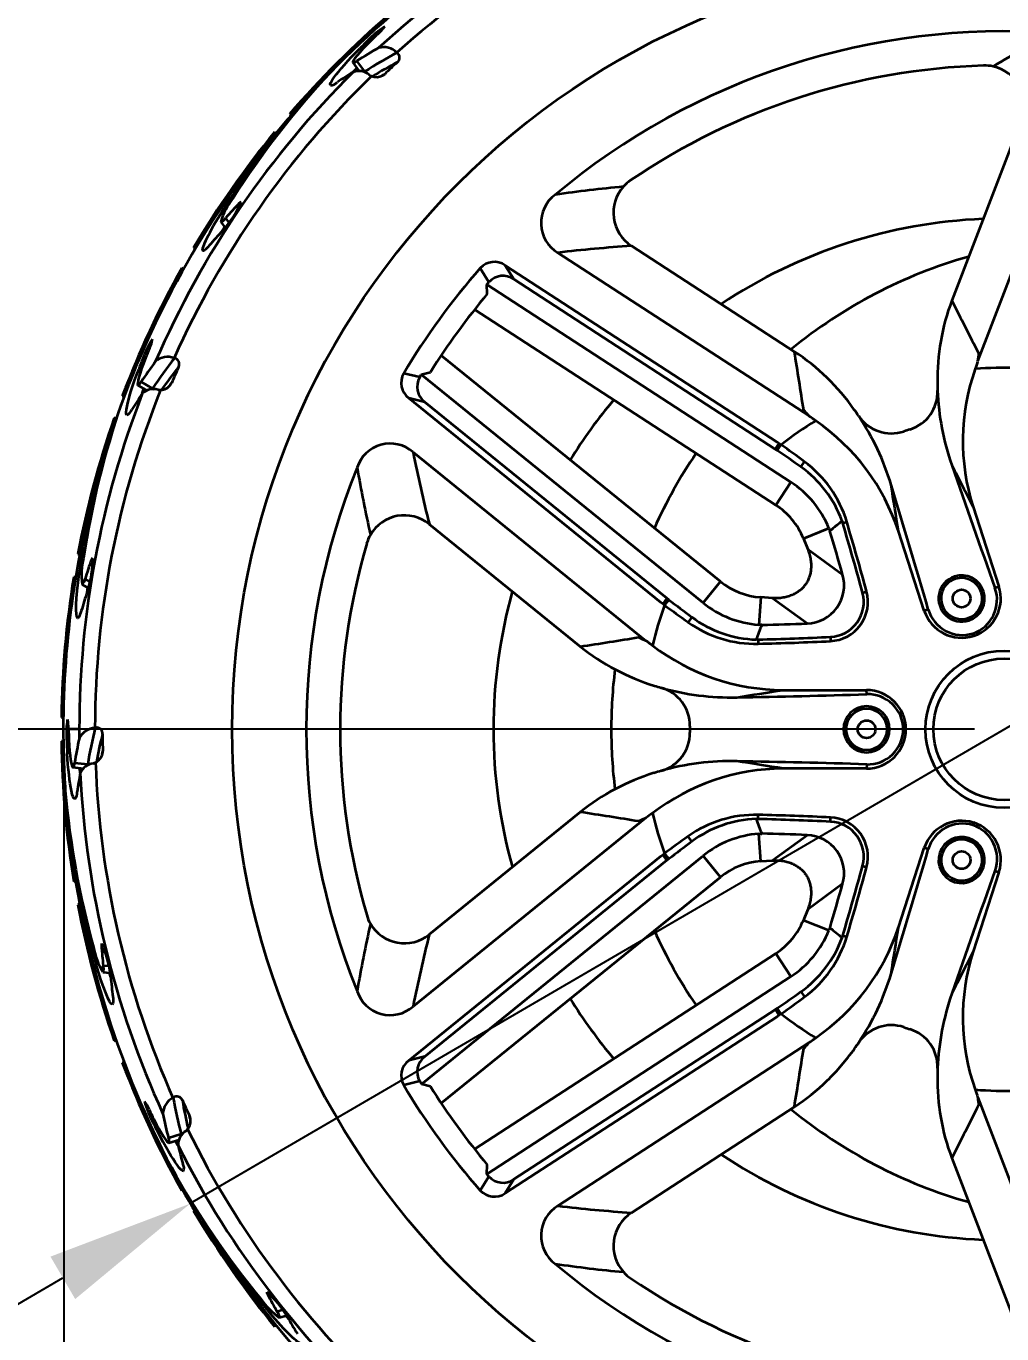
# Model space of a CAD drawing. Header units: millimetres. Extents: x 3171 to 3496, y 686 to 979.
# Drawn here: x 3395.17 to 3420.01, y 778.67 to 811.95 of the extents above; entities that cross this region are included whole.
import ezdxf

# ---------------------------------------------------------------- set-up
doc = ezdxf.new("R2010")
doc.units = ezdxf.units.MM
doc.header["$LTSCALE"] = 0.5
doc.layers.add('尺寸线', color=3, linetype='Continuous', lineweight=13)
doc.layers.add('粗实线', color=7, linetype='Continuous', lineweight=35)
doc.styles.add('数字和字母', font='romans.shx')
doc.dimstyles.new('轮趣标注1比1', dxfattribs={"dimscale": 1.5, "dimtxt": 2.5, "dimasz": 2.5, "dimexe": 1.25, "dimexo": 0.5, "dimtad": 1, "dimdec": 1, "dimdsep": 46, "dimtxsty": '数字和字母', "dimcen": 2.5, "dimadec": 0, "dimazin": 2, "dimtfac": 1, "dimtmove": 0, "dimatfit": 3, "dimfxl": 1, "dimtolj": 1, "dimarcsym": 0})

# ---------------------------------------------------------------- blocks, each defined once
blk = doc.blocks.new('*D67')
at = {"layer": 'Defpoints', "color": 0}
for p in [(3396.126, 793.274), (3443.062, 770.557), (3396.126, 751.392)]:
    blk.add_point(p, dxfattribs=at)
at = {"layer": '尺寸线', "color": 0, "lineweight": -2}
for p, q in [((3396.126, 792.524), (3396.126, 749.517)), ((3443.062, 769.807), (3443.062, 749.517)), ((3439.312, 751.392), (3399.876, 751.392))]:
    blk.add_line(p, q, dxfattribs=at)
at = {"layer": '尺寸线', "color": 0}
for points in [[(3399.876, 752.017), (3399.876, 750.767), (3396.126, 751.392)], [(3439.312, 750.767), (3439.312, 752.017), (3443.062, 751.392)]]:
    blk.add_solid(points, dxfattribs=at)
at = {"layer": '尺寸线', "color": 0, "insert": (3419.594, 754.205), "char_height": 3.75, "attachment_point": 5, "style": '数字和字母'}
blk.add_mtext('\\A1;46.9', dxfattribs=at)
blk = doc.blocks.new('*D68')
at = {"layer": 'Defpoints', "color": 0}
for p in [(3440.783, 806.128), (3399.342, 781.983)]:
    blk.add_point(p, dxfattribs=at)
at = {"layer": '尺寸线', "color": 0, "lineweight": -2}
for p, q in [((3444.023, 808.016), (3447.263, 809.904)), ((3440.783, 806.128), (3399.342, 781.983)), ((3380.823, 771.193), (3396.101, 780.095))]:
    blk.add_line(p, q, dxfattribs=at)
blk.add_arc((3420.062, 794.055), 23.981, 201.0767, 214.7077, dxfattribs=at)
at = {"layer": '尺寸线', "color": 0}
for points in [[(3443.708, 808.556), (3444.338, 807.476), (3440.783, 806.128)], [(3396.416, 779.555), (3395.787, 780.635), (3399.342, 781.983)]]:
    blk.add_solid(points, dxfattribs=at)
at = {"layer": '尺寸线', "color": 0, "insert": (3384.3, 776.474), "char_height": 3.75, "attachment_point": 5, "rotation": 30.2269, "style": '数字和字母'}
blk.add_mtext('\\A1;∅48', dxfattribs=at)
blk = doc.blocks.new('*D69')
at = {"layer": 'Defpoints', "color": 0}
for p in [(3388.612, 891.057), (3434.062, 891.057), (3420.062, 794.055)]:
    blk.add_point(p, dxfattribs=at)
at = {"layer": '尺寸线', "color": 0, "lineweight": -2}
for p, q in [((3433.312, 891.057), (3386.737, 891.057)), ((3388.612, 797.805), (3388.612, 887.307)), ((3419.312, 794.055), (3386.737, 794.055))]:
    blk.add_line(p, q, dxfattribs=at)
at = {"layer": '尺寸线', "color": 0}
for points in [[(3389.237, 887.307), (3387.987, 887.307), (3388.612, 891.057)], [(3387.987, 797.805), (3389.237, 797.805), (3388.612, 794.055)]]:
    blk.add_solid(points, dxfattribs=at)
at = {"layer": '尺寸线', "color": 0, "insert": (3385.799, 842.556), "char_height": 3.75, "attachment_point": 5, "rotation": 90, "style": '数字和字母'}
blk.add_mtext('\\A1;97', dxfattribs=at)
blk = doc.blocks.new('*D70')
at = {"layer": 'Defpoints', "color": 0}
for p in [(3409.062, 918.057), (3376.302, 770.106), (3420.062, 770.106)]:
    blk.add_point(p, dxfattribs=at)
at = {"layer": '尺寸线', "color": 0, "lineweight": -2}
for p, q in [((3408.312, 918.057), (3374.427, 918.057)), ((3376.302, 914.307), (3376.302, 773.856)), ((3419.312, 770.106), (3374.427, 770.106))]:
    blk.add_line(p, q, dxfattribs=at)
at = {"layer": '尺寸线', "color": 0}
for points in [[(3376.927, 914.307), (3375.677, 914.307), (3376.302, 918.057)], [(3375.677, 773.856), (3376.927, 773.856), (3376.302, 770.106)]]:
    blk.add_solid(points, dxfattribs=at)
at = {"layer": '尺寸线', "color": 0, "insert": (3373.489, 844.082), "char_height": 3.75, "attachment_point": 5, "rotation": 90, "style": '数字和字母'}
blk.add_mtext('\\A1;148', dxfattribs=at)

msp = doc.modelspace()

# ---------------------------------------------------------------- linework, layer by layer
at = {"layer": '粗实线'}
for p, q in [((3403.699, 811.328), (3403.661, 811.38)), ((3403.891, 811.527), (3403.856, 811.574)), ((3403.789, 810.793), (3403.589, 811.067)), ((3403.482, 811.023), (3403.636, 810.811)), ((3403.493, 810.785), (3403.585, 810.881)), ((3403.766, 810.779), (3403.789, 810.793)), ((3404.238, 810.701), (3404.295, 810.731)), ((3422.121, 810.544), (3419.389, 803.423)), ((3401.835, 809.53), (3401.812, 809.562)), ((3401.873, 809.709), (3401.885, 809.698)), ((3401.885, 809.698), (3401.937, 809.655)), ((3420.504, 809.583), (3418.732, 804.967)), ((3401.5, 809.239), (3401.487, 809.249)), ((3401.524, 809.218), (3401.5, 809.239)), ((3400.619, 807.409), (3400.594, 807.444)), ((3400.207, 807.193), (3400.164, 807.252)), ((3400.334, 806.951), (3400.246, 807.072)), ((3400.122, 806.969), (3400.232, 806.818)), ((3400.155, 806.734), (3400.22, 806.835)), ((3399.431, 806.312), (3399.445, 806.304)), ((3399.445, 806.304), (3399.473, 806.288)), ((3415.1, 802.029), (3408.704, 806.184)), ((3414.724, 803.665), (3410.575, 806.359)), ((3399.145, 805.785), (3399.131, 805.793)), ((3399.173, 805.768), (3399.145, 805.785)), ((3406.944, 805.434), (3406.725, 805.791)), ((3407.363, 805.862), (3414.289, 801.366)), ((3407.585, 805.508), (3407.363, 805.862)), ((3406.892, 805.374), (3406.944, 805.434)), ((3407.585, 805.508), (3414.239, 801.187)), ((3406.906, 805.135), (3406.892, 805.374)), ((3414.632, 800.348), (3406.892, 805.374)), ((3406.584, 804.74), (3414.251, 799.761)), ((3398.182, 803.439), (3398.132, 803.468)), ((3412.84, 797.818), (3405.735, 803.572)), ((3398.089, 803.179), (3398.032, 803.212)), ((3405.186, 803.014), (3404.779, 803.113)), ((3405.186, 803.014), (3405.227, 803.082)), ((3405.227, 803.082), (3405.459, 803.143)), ((3412.4, 797.275), (3405.227, 803.082)), ((3398.014, 802.813), (3398.241, 802.681)), ((3398.388, 802.726), (3398.094, 802.896)), ((3398.373, 802.705), (3398.388, 802.726)), ((3398.836, 802.825), (3398.875, 802.877)), ((3397.616, 802.544), (3397.631, 802.538)), ((3397.631, 802.538), (3397.662, 802.527)), ((3398.121, 802.599), (3398.166, 802.725)), ((3411.326, 797.285), (3404.909, 802.483)), ((3405.314, 802.382), (3404.909, 802.483)), ((3411.48, 797.389), (3405.314, 802.382)), ((3397.426, 801.974), (3397.411, 801.98)), ((3397.465, 801.96), (3397.426, 801.974)), ((3405.017, 801.109), (3410.945, 796.31)), ((3414.239, 801.187), (3414.339, 801.332)), ((3414.239, 801.187), (3414.287, 801.153)), ((3414.287, 801.153), (3414.388, 801.297)), ((3414.29, 801.367), (3414.388, 801.297)), ((3397.117, 800.778), (3397.082, 800.798)), ((3414.889, 800.733), (3414.983, 800.865)), ((3414.251, 799.761), (3414.632, 800.348)), ((3419.275, 799.713), (3419.931, 797.692)), ((3405.431, 799.273), (3409.274, 796.162)), ((3414.953, 798.91), (3415.601, 799.172)), ((3415.601, 799.172), (3415.631, 799.1)), ((3415.939, 799.355), (3415.956, 799.302)), ((3415.956, 799.302), (3416.057, 799.336)), ((3418.03, 797.074), (3417.373, 799.096)), ((3414.953, 798.91), (3415.063, 798.637)), ((3396.483, 798.517), (3396.499, 798.514)), ((3396.499, 798.514), (3396.531, 798.508)), ((3415.063, 798.637), (3415.952, 797.991)), ((3396.869, 798.347), (3396.831, 798.368)), ((3396.395, 797.923), (3396.379, 797.926)), ((3396.427, 797.918), (3396.395, 797.923)), ((3396.58, 797.981), (3396.517, 798.018)), ((3396.593, 797.743), (3396.755, 797.649)), ((3396.794, 797.812), (3396.665, 797.887)), ((3412.4, 797.275), (3412.84, 797.818)), ((3396.719, 797.54), (3396.737, 797.66)), ((3413.866, 797.414), (3413.818, 796.716)), ((3414.16, 797.394), (3413.866, 797.414)), ((3416.46, 797.529), (3416.563, 797.562)), ((3419.831, 797.656), (3419.931, 797.692)), ((3411.421, 797.213), (3411.326, 797.284)), ((3411.48, 797.389), (3411.372, 797.249)), ((3411.421, 797.213), (3411.527, 797.354)), ((3411.527, 797.354), (3411.48, 797.389)), ((3415.049, 796.747), (3414.16, 797.394)), ((3418.133, 797.104), (3418.03, 797.074)), ((3412.113, 796.911), (3412.016, 796.782)), ((3413.895, 796.711), (3413.818, 796.716)), ((3415.645, 796.407), (3415.646, 796.299)), ((3419.27, 796.496), (3419.29, 796.432)), ((3413.804, 796.339), (3413.747, 796.338)), ((3413.804, 796.339), (3413.802, 796.232)), ((3414.438, 795.055), (3416.563, 795.055)), ((3416.566, 794.948), (3416.563, 795.055)), ((3396.066, 794.355), (3396.083, 794.355)), ((3396.083, 794.355), (3396.115, 794.355)), ((3396.083, 793.755), (3396.066, 793.755)), ((3396.115, 793.755), (3396.083, 793.755)), ((3396.244, 794.07), (3396.244, 794.055)), ((3396.52, 794.055), (3396.244, 794.055)), ((3397.069, 794.055), (3397.076, 794.047)), ((3417.496, 794.056), (3417.563, 794.056)), ((3396.257, 793.728), (3396.2, 793.734)), ((3396.277, 793.453), (3396.213, 793.46)), ((3397.104, 793.434), (3397.119, 793.496)), ((3396.358, 793.088), (3396.619, 793.06)), ((3396.735, 793.161), (3396.398, 793.196)), ((3396.73, 793.135), (3396.735, 793.161)), ((3416.567, 793.163), (3416.563, 793.056)), ((3396.543, 792.936), (3396.533, 793.069)), ((3416.563, 793.056), (3414.438, 793.056)), ((3410.945, 791.8), (3405.017, 787.001)), ((3409.274, 791.948), (3405.429, 788.834)), ((3413.748, 791.772), (3413.804, 791.771)), ((3413.804, 791.771), (3413.802, 791.878)), ((3415.646, 791.703), (3415.646, 791.811)), ((3419.269, 791.615), (3419.29, 791.679)), ((3412.113, 791.199), (3412.016, 791.329)), ((3413.818, 791.394), (3413.895, 791.399)), ((3413.866, 790.696), (3413.818, 791.394)), ((3414.16, 790.717), (3415.049, 791.363)), ((3396.366, 790.864), (3396.326, 790.869)), ((3404.909, 785.627), (3411.325, 790.824)), ((3405.228, 785.027), (3412.4, 790.836)), ((3411.324, 790.825), (3411.421, 790.897)), ((3411.48, 790.721), (3411.373, 790.861)), ((3411.527, 790.756), (3411.421, 790.897)), ((3411.48, 790.721), (3411.527, 790.756)), ((3412.84, 790.292), (3412.4, 790.836)), ((3417.374, 789.015), (3418.03, 791.036)), ((3418.133, 791.006), (3418.03, 791.036)), ((3405.314, 785.728), (3411.48, 790.721)), ((3413.866, 790.696), (3414.16, 790.717)), ((3416.461, 790.582), (3416.563, 790.548)), ((3419.932, 790.419), (3419.275, 788.397)), ((3419.831, 790.455), (3419.932, 790.419)), ((3396.379, 790.183), (3396.395, 790.186)), ((3396.395, 790.186), (3396.427, 790.192)), ((3405.735, 784.538), (3412.84, 790.292)), ((3415.953, 790.119), (3415.063, 789.473)), ((3396.499, 789.595), (3396.483, 789.592)), ((3396.531, 789.601), (3396.499, 789.595)), ((3415.063, 789.473), (3414.953, 789.201)), ((3414.953, 789.201), (3415.602, 788.939)), ((3415.631, 789.01), (3415.602, 788.939)), ((3415.956, 788.809), (3415.939, 788.755)), ((3415.956, 788.809), (3416.057, 788.774)), ((3397.128, 788.542), (3397.085, 788.546)), ((3397.013, 788.091), (3396.941, 788.098)), ((3414.252, 788.349), (3406.584, 783.37)), ((3414.633, 787.763), (3414.252, 788.349)), ((3397.122, 787.878), (3397.309, 787.859)), ((3397.278, 788.023), (3397.13, 788.039)), ((3397.32, 787.745), (3397.288, 787.861)), ((3414.633, 787.763), (3406.893, 782.736)), ((3414.89, 787.378), (3414.983, 787.245)), ((3414.24, 786.923), (3407.586, 782.602)), ((3414.287, 786.957), (3414.24, 786.923)), ((3414.24, 786.923), (3414.339, 786.778)), ((3414.389, 786.813), (3414.287, 786.957)), ((3414.389, 786.813), (3414.292, 786.744)), ((3414.291, 786.745), (3407.364, 782.248)), ((3397.411, 786.13), (3397.427, 786.135)), ((3397.427, 786.135), (3397.457, 786.146)), ((3408.704, 781.926), (3415.1, 786.081)), ((3397.632, 785.571), (3397.616, 785.566)), ((3397.662, 785.582), (3397.632, 785.571)), ((3405.314, 785.728), (3404.909, 785.627)), ((3405.187, 785.096), (3404.779, 784.997)), ((3405.228, 785.027), (3405.187, 785.096)), ((3405.46, 784.967), (3405.228, 785.027)), ((3410.578, 781.753), (3414.725, 784.446)), ((3419.39, 784.688), (3422.122, 777.566)), ((3399.342, 784.15), (3399.33, 784.213)), ((3398.449, 784.074), (3398.393, 784.056)), ((3398.579, 783.831), (3398.517, 783.811)), ((3399.115, 783.75), (3398.793, 783.646)), ((3398.801, 783.53), (3399.051, 783.611)), ((3399.031, 783.467), (3398.968, 783.584)), ((3399.122, 783.725), (3399.115, 783.75)), ((3418.732, 783.144), (3420.506, 778.525)), ((3406.893, 782.736), (3406.907, 782.975)), ((3406.945, 782.676), (3406.725, 782.319)), ((3406.945, 782.676), (3406.893, 782.736)), ((3407.586, 782.602), (3407.364, 782.248)), ((3399.132, 782.317), (3399.146, 782.325)), ((3399.146, 782.325), (3399.186, 782.348)), ((3399.446, 781.805), (3399.432, 781.797)), ((3399.499, 781.836), (3399.446, 781.805)), ((3399.713, 781.502), (3399.674, 781.49)), ((3401.354, 779.69), (3401.313, 779.677)), ((3401.432, 779.231), (3401.363, 779.209)), ((3401.701, 779.278), (3401.559, 779.232)), ((3401.618, 779.082), (3401.796, 779.14)), ((3401.853, 779.04), (3401.776, 779.133)), ((3401.488, 778.86), (3401.501, 778.871)), ((3401.501, 778.871), (3401.525, 778.892))]:
    msp.add_line(p, q, dxfattribs=at)
for centre, radius in [((3420.062, 794.055), 19.65), ((3418.981, 797.384), 0.225), ((3420.062, 794.055), 2), ((3420.062, 794.055), 1.8), ((3416.562, 794.055), 0.225), ((3418.981, 790.727), 0.225)]:
    msp.add_circle(centre, radius, dxfattribs=at)
for centre, radius, start, end in [((3420.062, 794.055), 23.542, 110.7234, 132.5557), ((3420.062, 794.055), 23.143, 110.0908, 131.9088), ((3420.062, 794.055), 23.949, 115.6467, 135.737), ((3420.062, 794.055), 23.998, 130.7178, 139.2852), ((3420.062, 794.055), 23.981, 130.7183, 139.2848), ((3405.546, 809.994), 2.313, 122.753, 136.9158), ((3419.665, 795.565), 22.441, 133.7905, 134.4917), ((3403.637, 812.381), 0.792, 309.0033, 326.111), ((3420.062, 794.055), 17.765, 85.9795, 130.0235), ((3438.305, 779.586), 36.403, 117.8354, 120.5833), ((3408.943, 802.75), 9.891, 119.0457, 122.7683), ((3419.568, 795.497), 22.479, 134.3419, 135.043), ((3404.273, 810.952), 0.464, 44.6445, 106.6029), ((3403.49, 811.16), 0.136, 266.2796, 316.7757), ((3409.166, 802.552), 9.84, 117.5942, 123.1287), ((3404.526, 811.149), 0.149, 307.7621, 56.1938), ((3420.062, 794.055), 23.542, 134.7234, 156.5557), ((3418.953, 795.772), 21.961, 136.9252, 147.5122), ((3408.566, 802.4), 9.796, 121.1638, 123.9902), ((3403.636, 810.408), 0.4, 48.6365, 110.4983), ((3403.609, 810.665), 0.22, 25.735, 35.4925), ((3409.107, 802.359), 9.765, 117.3679, 121.6665), ((3404.123, 810.915), 0.252, 298.3062, 313.0963), ((3420.062, 794.055), 22.95, 132.2952, 133.3955), ((3420.062, 794.055), 16.9, 91.7646, 124.2384), ((3419.573, 809.948), 1, 77.7915, 91.7646), ((3419.573, 809.948), 1, 339.0015, 77.7915), ((3420.062, 794.055), 23.143, 134.0908, 155.9088), ((3402.923, 810.67), 0.222, 267.0229, 318.3231), ((3404.079, 810.985), 0.33, 237.2196, 248.6632), ((3404.083, 811), 0.345, 248.938, 297.4592), ((3420.062, 794.055), 23.949, 139.6467, 159.737), ((3418.9, 795.634), 22.045, 140.817, 148.1971), ((3420.062, 794.055), 23.949, 139.2838, 139.6467), ((3420.062, 794.055), 23.998, 140.7178, 149.2852), ((3420.062, 794.055), 23.981, 140.7183, 149.2848), ((3413.809, 771.625), 36.404, 95.4198, 98.1676), ((3411.116, 807.2), 1, 138.2115, 237.0015), ((3411.116, 807.2), 1, 124.2384, 138.2115), ((3401.911, 806.426), 1.871, 142.3782, 163.0628), ((3398.323, 808.457), 2.516, 318.6084, 336.9965), ((3409.238, 799.031), 12.062, 135.7763, 138.1958), ((3400.643, 807.419), 0.0553, 94.5072, 152.4932), ((3409.159, 806.944), 0.886, 126.0812, 239.0756), ((3400.068, 807.165), 0.202, 285.2498, 332.2943), ((3409.025, 798.61), 12.028, 137.127, 139.5653), ((3420.062, 794.055), 13, 92.3493, 123.6537), ((3412.826, 771.794), 34.636, 93.7241, 96.8357), ((3422.562, 794.055), 12.5, 105.7914, 129.3492), ((3420.062, 794.055), 23.998, 150.7178, 159.2852), ((3420.062, 794.055), 23.981, 150.7183, 159.2848), ((3420.062, 794.055), 17.765, 138.6554, 149.3476), ((3407.085, 805.462), 0.488, 55.198, 137.5442), ((3407.307, 805.107), 0.488, 55.1837, 137.9426), ((3420.062, 794.055), 17.2, 139.8978, 148.1053), ((3423.818, 803.022), 5.445, 159.0801, 170.357), ((3616.463, 904.717), 221.467, 206.76964, 207.15868), ((3400.318, 802.712), 2.313, 146.753, 160.9158), ((3419.085, 795.273), 22.441, 157.7905, 158.4917), ((3397.603, 804.116), 0.792, 333.0033, 350.111), ((3424.373, 802.927), 6.008, 170.3483, 180.5857), ((3419.024, 795.172), 22.479, 158.3419, 159.043), ((3406.368, 797.475), 9.891, 143.0457, 146.7683), ((3406.652, 797.386), 9.84, 141.5942, 147.1287), ((3398.765, 803.07), 0.464, 68.6445, 130.6029), ((3398.917, 803.352), 0.149, 331.7621, 80.1938), ((3411.754, 799.103), 5.444, 45.7, 56.9242), ((3196.005, 768.109), 221.591, 8.84467, 9.23348), ((3424.398, 801.67), 5.305, 160.7543, 162.9444), ((3424.255, 802.943), 4.889, 171.9697, 174.382), ((3406.677, 797.185), 9.765, 141.3679, 145.6665), ((3420.062, 794.055), 22.95, 156.2952, 157.3955), ((3405.204, 802.872), 0.488, 150.4637, 232.8003), ((3424.51, 801.394), 5.498, 160.5364, 197.7964), ((3420.062, 794.055), 9.2, 87.9247, 94.5918), ((3397.966, 802.941), 0.136, 290.2796, 340.7758), ((3398.276, 802.536), 0.22, 49.735, 59.4925), ((3398.573, 803.036), 0.345, 272.938, 321.4592), ((3398.643, 802.974), 0.252, 322.3062, 337.0963), ((3405.609, 802.771), 0.488, 150.0555, 232.8244), ((3411.376, 798.713), 5.987, 35.4994, 45.7242), ((3424.796, 802.926), 6.431, 180.5373, 182.181), ((3420.062, 794.055), 23.542, 158.7234, 180.0015), ((3420.062, 794.055), 23.143, 158.0908, 179.9088), ((3406.166, 797.002), 9.796, 145.1638, 147.9902), ((3398.405, 802.313), 0.4, 72.6365, 134.4983), ((3398.575, 803.021), 0.33, 261.2196, 272.6632), ((3420.062, 794.055), 13, 139.8407, 148.1624), ((3417.37, 802.643), 1, 287.4044, 2.1816), ((3424.945, 802.944), 6.581, 182.2888, 199.2055), ((3418.35, 795.173), 21.961, 160.9252, 171.5122), ((3420.062, 794.055), 23.949, 159.737, 160.7193), ((3397.647, 802.262), 0.222, 291.0229, 342.3231), ((3411.456, 798.789), 4.876, 41.6289, 44.0514), ((3411.079, 798.492), 6.356, 33.8085, 35.5617), ((3420.062, 794.055), 23.998, 160.7178, 169.2852), ((3420.062, 794.055), 23.981, 160.7183, 169.2848), ((3420.062, 794.055), 9.2, 121.4113, 128.0784), ((3412.079, 797.667), 5.305, 53.0587, 55.2454), ((3412.15, 797.378), 5.498, 18.2072, 55.4662), ((3410.865, 798.365), 6.605, 16.8302, 33.6881), ((3417.192, 802.585), 1, 213.7919, 288.5991), ((3420.062, 794.055), 8, 107.4044, 108.5991), ((3404.435, 800.441), 0.886, 48.9273, 161.9221), ((3438.996, 807.817), 34.635, 191.1673, 194.2808), ((3422.562, 794.055), 12.5, 145.8144, 155.8048), ((3367.877, 733.993), 81.636, 54.83852, 55.35411), ((3384.537, 759.603), 51.279, 53.5775, 54.3985), ((3420.062, 794.055), 23.949, 163.6467, 180.0015), ((3418.358, 795.025), 22.045, 164.817, 172.1971), ((3413.218, 798.37), 2.894, 19.9023, 54.7309), ((3413.219, 798.484), 2.964, 16.7133, 53.4752), ((3656.529, 882.771), 251.537, 199.02383, 199.77822), ((3615.006, 900.287), 220.059, 206.88408, 207.19572), ((3420.062, 794.055), 17.765, 157.9795, 202.0235), ((3439.46, 806.935), 36.403, 189.8354, 192.5833), ((3413.252, 798.223), 2.534, 22.0015, 57.0015), ((3176.728, 726.857), 251.418, 16.22465, 16.9794), ((3199.937, 765.405), 220.031, 8.80757, 9.11926), ((3413.252, 798.223), 1.834, 22.0015, 57.0015), ((3404.796, 798.501), 1, 51.0015, 149.7915), ((3420.062, 794.055), 6.715, 127.8807, 131.2989), ((3345.69, 778.195), 72.998, 15.73474, 16.64106), ((3343.363, 777.678), 75.745, 15.19358, 16.5878), ((3343.66, 777.726), 75.553, 15.22105, 16.61996), ((3420.062, 794.055), 16.9, 163.7646, 196.2384), ((3404.796, 798.501), 1, 149.7915, 163.7646), ((3398.448, 797.973), 1.871, 166.3784, 187.0625), ((3394.345, 798.37), 2.516, 342.6084, 0.9964), ((3396.886, 798.365), 0.0553, 118.5071, 176.4933), ((3408.15, 794.198), 12.062, 159.7763, 162.1958), ((3420.062, 794.055), 23.998, 170.7178, 179.2852), ((3420.062, 794.055), 23.981, 170.7183, 179.2848), ((3396.464, 797.9), 0.202, 309.2484, 356.2952), ((3413.994, 799.244), 1.834, 231.0015, 266.0015), ((3415.014, 797.723), 0.976, 272.0757, 15.9274), ((3418.981, 797.384), 0.587, 108.0015, 288.0015), ((3418.981, 797.384), 0.524, 108.0015, 288.0015), ((3418.981, 797.384), 0.587, 288.0015, 108.0015), ((3418.981, 797.384), 0.524, 288.0015, 108.0015), ((3408.127, 793.727), 12.028, 161.127, 163.5653), ((3420.062, 794.055), 13, 164.3493, 195.6537), ((3415.601, 797.296), 0.89, 272.8535, 15.1496), ((3415.595, 797.301), 1.003, 272.8796, 15.1235), ((3418.98, 797.352), 0.903, 288.71, 19.6589), ((3418.974, 797.386), 1.005, 288.3642, 17.7035), ((3420.062, 794.055), 9.2, 159.9247, 166.5918), ((3441.848, 838.49), 51.279, 233.6045, 234.4256), ((3461.074, 862.274), 81.667, 232.64906, 233.16445), ((3413.994, 799.244), 2.534, 231.0015, 266.0015), ((3418.984, 797.389), 1.005, 198.2697, 287.7334), ((3419, 797.358), 0.903, 196.309, 287.4005), ((3413.735, 799.194), 2.963, 234.5221, 271.2956), ((3413.843, 799.229), 2.893, 233.2659, 268.1071), ((3412.16, 869.688), 72.998, 271.36201, 272.26833), ((3420.062, 794.055), 6.715, 156.7041, 160.1224), ((3411.933, 872.064), 75.748, 271.41529, 272.80946), ((3375.508, 1015.04), 221.467, 278.76964, 279.15868), ((3412.695, 800.399), 5.445, 231.0801, 242.357), ((3412.905, 800.79), 4.889, 243.9697, 246.382), ((3414.16, 800.532), 5.305, 232.7543, 234.9444), ((3414.457, 800.553), 5.498, 232.5364, 269.7964), ((3411.979, 871.763), 75.553, 271.38311, 272.78201), ((3422.562, 794.055), 12.5, 172.9879, 180), ((3412.957, 800.897), 6.008, 242.3483, 252.5857), ((3413.088, 801.299), 6.431, 252.5373, 254.181), ((3411.063, 794.149), 1, 359.4044, 74.1816), ((3413.117, 801.446), 6.581, 254.2888, 271.2055), ((3379.271, 1012.286), 220.059, 278.88408, 279.19572), ((3408.761, 1046.363), 251.537, 271.02383, 271.77822), ((3416.558, 794.049), 1.005, 0.3642, 89.7035), ((3416.593, 794.045), 0.903, 0.71, 91.6589), ((3416.562, 794.055), 0.587, 0.0015, 180.0015), ((3416.562, 794.055), 0.524, 0.0015, 180.0015), ((3396.994, 794.103), 0.798, 165.4196, 183.4968), ((3395.453, 794.111), 0.792, 357.0017, 14.1135), ((3396.94, 793.628), 0.464, 92.6445, 154.6029), ((3406.457, 791.644), 9.84, 165.5942, 171.1287), ((3396.964, 793.947), 0.151, 45.7401, 104.1524), ((3420.062, 794.055), 8, 179.4044, 180.5991), ((3420.062, 794.055), 23.998, 180.7178, 189.2852), ((3420.062, 794.055), 23.981, 180.7183, 189.2848), ((3420.062, 794.055), 23.949, 180.0015, 183.737), ((3401.315, 793.937), 5.12, 178.6839, 182.2695), ((3418.675, 794.771), 22.441, 181.8287, 182.4917), ((3406.161, 791.61), 9.891, 167.0457, 170.7683), ((3420.062, 794.055), 23.542, 180.0015, 180.5557), ((3406.561, 791.47), 9.765, 165.3679, 169.6665), ((3396.941, 793.941), 0.172, 358.6842, 38.2945), ((3420.062, 794.055), 22.95, 180.2952, 181.3955), ((3422.562, 794.055), 12.5, 180, 187.0146), ((3411.063, 793.961), 1, 285.7919, 0.5991), ((3416.562, 794.055), 0.587, 180.0015, 0.0015), ((3416.562, 794.055), 0.524, 180.0015, 0.0015), ((3416.558, 794.06), 1.005, 270.2697, 359.7334), ((3416.593, 794.065), 0.903, 268.309, 359.4005), ((3418.66, 794.653), 22.479, 182.3419, 183.043), ((3396.778, 793.519), 0.345, 296.938, 345.4592), ((3396.867, 793.492), 0.252, 346.3062, 1.0963), ((3396.262, 793.185), 0.136, 314.2796, 4.7758), ((3396.919, 792.79), 0.4, 96.6365, 158.4983), ((3396.71, 792.942), 0.22, 73.735, 83.4925), ((3396.786, 793.506), 0.33, 285.2196, 296.6632), ((3420.062, 794.055), 23.143, 182.0908, 203.9088), ((3413.121, 786.64), 6.605, 88.8302, 105.6881), ((3408.777, 541.865), 251.418, 88.22465, 88.9794), ((3379.288, 575.851), 220.031, 80.80757, 81.11926), ((3406.168, 791.095), 9.796, 169.1638, 171.9902), ((3420.062, 794.055), 23.542, 182.7234, 204.5557), ((3412.949, 787.234), 5.987, 107.4994, 117.7242), ((3414.458, 787.557), 5.498, 90.2072, 127.4662), ((3413.066, 786.883), 6.356, 105.8085, 107.5617), ((3418.044, 794.38), 21.961, 184.9252, 195.5122), ((3396.247, 792.436), 0.222, 315.0229, 6.3231), ((3412.694, 787.713), 5.444, 117.7, 128.9242), ((3375.501, 572.946), 221.591, 80.84467, 81.23348), ((3412.901, 787.333), 4.876, 113.6289, 116.0514), ((3414.161, 787.579), 5.305, 125.0587, 127.2454), ((3420.062, 794.055), 9.2, 193.4113, 200.0784), ((3413.736, 788.915), 2.964, 88.7133, 125.4752), ((3413.844, 788.88), 2.894, 91.9023, 126.7309), ((3420.062, 794.055), 6.715, 199.8807, 203.2989), ((3411.983, 716.347), 75.553, 87.22105, 88.61996), ((3411.937, 716.049), 75.745, 87.19358, 88.5878), ((3415.595, 790.81), 1.003, 344.8796, 87.1235), ((3415.601, 790.814), 0.89, 344.8535, 87.1496), ((3418.985, 790.721), 1.005, 72.3642, 161.7035), ((3419, 790.752), 0.903, 72.71, 163.6589), ((3418.981, 790.759), 0.903, 340.309, 71.4005), ((3418.975, 790.725), 1.005, 342.2698, 71.7171), ((3441.85, 749.622), 51.279, 125.5775, 126.3985), ((3461.059, 725.863), 81.636, 126.83852, 127.35411), ((3413.994, 788.867), 2.534, 94.0015, 129.0015), ((3412.164, 718.422), 72.998, 87.73474, 88.64106), ((3415.014, 790.387), 0.976, 344.0757, 87.9274), ((3418.981, 790.727), 0.587, 72.0015, 252.0015), ((3418.981, 790.727), 0.524, 72.0015, 252.0015), ((3418.981, 790.727), 0.587, 252.0015, 72.0015), ((3418.981, 790.727), 0.524, 252.0015, 72.0015), ((3418.111, 794.248), 22.045, 188.817, 196.1971), ((3420.062, 794.055), 23.949, 187.6467, 207.737), ((3176.611, 861.275), 251.537, 343.02383, 343.77822), ((3413.994, 788.867), 1.834, 94.0015, 129.0015), ((3343.359, 810.43), 75.748, 343.41529, 344.80946), ((3343.66, 810.38), 75.553, 343.38311, 344.78201), ((3656.422, 705.392), 251.418, 160.22465, 160.9794), ((3345.689, 809.911), 72.998, 343.36201, 344.26833), ((3420.062, 794.055), 23.998, 190.7178, 199.2852), ((3420.062, 794.055), 23.981, 190.7183, 199.2848), ((3439.462, 781.177), 36.404, 167.4198, 170.1676), ((3404.796, 789.609), 1, 196.2384, 210.2115), ((3404.796, 789.609), 1, 210.2115, 309.0015), ((3413.253, 789.888), 1.834, 303.0015, 338.0015), ((3438.997, 780.294), 34.636, 165.7241, 168.8357), ((3422.562, 794.055), 12.5, 204.1978, 214.1882), ((3413.253, 789.888), 2.534, 303.0015, 338.0015), ((3413.219, 789.739), 2.893, 305.2659, 340.1071), ((3413.22, 789.626), 2.963, 306.5221, 343.2956), ((3412.151, 790.733), 5.498, 304.5364, 341.7964), ((3420.062, 794.055), 6.715, 228.7041, 232.1224), ((3199.907, 822.697), 220.059, 350.88408, 351.19572), ((3398.723, 788.844), 1.871, 190.3784, 211.0625), ((3397.137, 788.566), 0.0553, 142.4975, 200.5009), ((3409.121, 789.341), 12.062, 183.7763, 186.1958), ((3394.813, 787.536), 2.516, 6.6083, 24.9965), ((3614.987, 687.847), 220.031, 152.80757, 153.11926), ((3424.51, 786.717), 5.498, 162.2072, 199.4662), ((3396.941, 787.969), 0.202, 333.2484, 20.2952), ((3409.292, 788.901), 12.028, 185.127, 187.5653), ((3410.887, 789.734), 6.581, 326.2888, 343.2055), ((3404.435, 787.668), 0.886, 198.0812, 311.0756), ((3420.062, 794.055), 13, 211.8407, 220.1624), ((3367.856, 854.141), 81.667, 304.64906, 305.16445), ((3384.535, 828.506), 51.279, 305.6045, 306.4256), ((3424.97, 785.162), 6.605, 160.8302, 177.6881), ((3420.062, 794.055), 9.2, 231.9247, 238.5918), ((3417.192, 785.525), 1, 71.4044, 146.1816), ((3420.062, 794.055), 8, 251.4044, 252.5991), ((3417.371, 785.467), 1, 357.7919, 72.5991), ((3412.079, 790.443), 5.305, 304.7543, 306.9444), ((3196.125, 819.97), 221.467, 350.76964, 351.15868), ((3411.446, 789.329), 4.889, 315.9697, 318.382), ((3411.36, 789.412), 6.008, 314.3483, 324.5857), ((3411.018, 789.661), 6.431, 324.5373, 326.181), ((3420.062, 794.055), 23.998, 200.7178, 209.2852), ((3420.062, 794.055), 23.981, 200.7183, 209.2848), ((3405.204, 785.238), 0.488, 127.198, 209.5442), ((3405.609, 785.339), 0.488, 127.1837, 209.9426), ((3424.722, 785.186), 6.356, 177.8085, 179.5617), ((3411.753, 789.009), 5.445, 303.0801, 314.357), ((3424.352, 785.182), 5.987, 179.4994, 189.7242), ((3420.062, 794.055), 17.765, 210.6554, 221.3476), ((3420.062, 794.055), 17.2, 211.8978, 220.1053), ((3420.062, 794.055), 9.2, 265.4113, 272.0784), ((3424.398, 786.441), 5.305, 197.0587, 199.2454), ((3400.418, 785.175), 2.313, 194.753, 208.9158), ((3397.558, 784.097), 0.792, 21.0033, 38.111), ((3399.113, 784.261), 0.464, 116.6445, 178.6029), ((3399.004, 784.562), 0.149, 19.7621, 128.1938), ((3408.614, 786.318), 9.84, 189.5942, 195.1287), ((3420.062, 794.055), 22.95, 204.2952, 205.3955), ((3408.78, 786.202), 9.765, 189.3679, 193.6665), ((3616.58, 683.349), 221.591, 152.84467, 153.23348), ((3424.243, 785.167), 4.876, 185.6289, 188.0514), ((3418.503, 794.144), 22.441, 205.7905, 206.4917), ((3408.357, 786.167), 9.891, 191.0457, 194.7683), ((3399.009, 784.094), 0.345, 320.938, 9.4592), ((3399.102, 784.106), 0.252, 10.3062, 25.0963), ((3422.562, 794.055), 12.5, 230.6534, 254.2119), ((3423.817, 785.088), 5.444, 189.7, 200.9242), ((3418.538, 794.031), 22.479, 206.3419, 207.043), ((3399.434, 783.486), 0.4, 120.6365, 182.4983), ((3399.182, 783.54), 0.22, 97.735, 107.4925), ((3399.022, 784.086), 0.33, 309.2196, 320.6632), ((3420.062, 794.055), 23.143, 206.0908, 227.9088), ((3398.674, 783.58), 0.136, 338.2796, 28.7758), ((3408.574, 785.7), 9.796, 193.1638, 195.9902), ((3420.062, 794.055), 23.542, 206.7234, 228.5557), ((3420.062, 794.055), 13, 236.3493, 267.6537), ((3418.086, 793.531), 21.961, 208.9252, 219.5122), ((3398.965, 782.889), 0.222, 339.0229, 30.3231), ((3407.307, 783.002), 0.488, 222.0555, 304.8244), ((3420.062, 794.055), 23.949, 209.2838, 210.7193), ((3407.085, 782.648), 0.488, 222.4637, 304.8003), ((3420.062, 794.055), 23.998, 210.7178, 219.2852), ((3420.062, 794.055), 23.981, 210.7183, 219.2848), ((3409.159, 781.166), 0.886, 120.9273, 233.9221), ((3412.825, 816.315), 34.635, 263.1673, 266.2808), ((3418.201, 793.437), 22.045, 212.817, 220.1971), ((3420.062, 794.055), 23.949, 211.6467, 231.737), ((3411.117, 780.91), 1, 123.0015, 221.7915), ((3420.062, 794.055), 17.765, 229.9795, 274.0235), ((3413.808, 816.484), 36.403, 261.8354, 264.5833), ((3411.117, 780.91), 1, 221.7915, 235.7646), ((3420.062, 794.055), 16.9, 235.7646, 268.2384), ((3402.688, 780.615), 1.871, 214.3782, 235.0627), ((3401.352, 779.716), 0.0553, 166.5071, 224.4933), ((3399.648, 777.83), 2.516, 30.6084, 48.9964), ((3411.985, 785.298), 12.062, 207.7763, 210.1958), ((3401.415, 779.091), 0.202, 357.2498, 44.2943), ((3412.32, 784.966), 12.028, 209.127, 211.5653)]:
    msp.add_arc(centre, radius, start, end, dxfattribs=at)
for points, knots in [([(3402.911, 810.448), (3402.896, 810.469), (3402.983, 810.647), (3403.367, 811.086), (3403.661, 811.38)], [0.2754166, 0.2754166, 0.2754166, 0.2754166, 0.5636467, 1, 1, 1, 1]), ([(3397.727, 802.055), (3397.704, 802.068), (3397.711, 802.266), (3397.883, 802.823), (3398.032, 803.212)], [0.2754167, 0.2754167, 0.2754167, 0.2754167, 0.5636467, 1, 1, 1, 1]), ([(3396.404, 792.279), (3396.378, 792.281), (3396.304, 792.465), (3396.235, 793.044), (3396.213, 793.46)], [0.2754167, 0.2754167, 0.2754167, 0.2754167, 0.5636467, 1, 1, 1, 1]), ([(3399.172, 782.809), (3399.147, 782.801), (3399.005, 782.939), (3398.706, 783.44), (3398.517, 783.811)], [0.2754167, 0.2754167, 0.2754167, 0.2754167, 0.5636467, 1, 1, 1, 1])]:
    msp.add_open_spline(points, degree=3, knots=knots, dxfattribs=at)
for points in [[(3403.938, 811.574), (3403.643, 811.284), (3403.458, 811.056), (3403.481, 811.024)], [(3399.665, 806.238), (3399.628, 806.288), (3399.83, 806.713), (3400.164, 807.252)], [(3399.87, 806.411), (3399.754, 806.275), (3399.682, 806.214), (3399.665, 806.238)], [(3398.207, 803.501), (3398.055, 803.116), (3397.979, 802.832), (3398.013, 802.813)], [(3396.473, 796.888), (3396.42, 796.919), (3396.431, 797.39), (3396.517, 798.018)], [(3396.59, 797.13), (3396.54, 796.958), (3396.499, 796.873), (3396.473, 796.888)], [(3396.254, 793.795), (3396.272, 793.382), (3396.318, 793.092), (3396.357, 793.088)], [(3397.36, 787.049), (3397.299, 787.055), (3397.117, 787.489), (3396.941, 788.098)], [(3397.369, 787.317), (3397.392, 787.14), (3397.39, 787.046), (3397.36, 787.049)], [(3398.418, 784.134), (3398.603, 783.764), (3398.763, 783.517), (3398.8, 783.53)], [(3402.173, 778.421), (3402.114, 778.402), (3401.772, 778.725), (3401.363, 779.209)]]:
    msp.add_open_spline(points, degree=3, dxfattribs=at)
for points in [[(3415.063, 798.637), (3415.275, 798.113), (3415, 797.733), (3414.724, 797.354), (3414.16, 797.394)], [(3414.16, 790.717), (3414.724, 790.756), (3415, 790.377), (3415.275, 789.998), (3415.063, 789.473)]]:
    msp.add_rational_spline(points, [1, 0.905466332963, 1, 0.905466332963, 1], degree=2, knots=[0, 0, 0, 0.5, 0.5, 1, 1, 1], dxfattribs=at)

# ---------------------------------------------------------------- dimensions: what is measured, and where the dimension line sits
at = {"layer": '尺寸线'}
for base, p1, p2, picture, middle in [((3376.302, 770.106), (3409.062, 918.057), (3420.062, 770.106), '*D70', (3373.489, 844.082)), ((3388.612, 891.057), (3420.062, 794.055), (3434.062, 891.057), '*D69', (3385.799, 842.556))]:
    dim = msp.add_linear_dim(base=base, p1=p1, p2=p2, angle=90, dimstyle='轮趣标注1比1', dxfattribs=at)
    dim.commit()
    dim.dimension.update_dxf_attribs({"geometry": picture, "text_midpoint": middle})
dim = msp.add_diameter_dim_2p(p1=(3440.783, 806.128), p2=(3399.342, 781.983), dimstyle='轮趣标注1比1', dxfattribs=at)
dim.commit()
dim.dimension.update_dxf_attribs({"geometry": '*D68', "text_midpoint": (3385.715, 774.043), "dimtype": 163})
dim = msp.add_linear_dim(base=(3396.126, 751.392), p1=(3443.062, 770.557), p2=(3396.126, 793.274), dimstyle='轮趣标注1比1', dxfattribs=at)
dim.commit()
dim.dimension.update_dxf_attribs({"geometry": '*D67', "text_midpoint": (3419.594, 754.205)})

doc.saveas('drawing.dxf')
